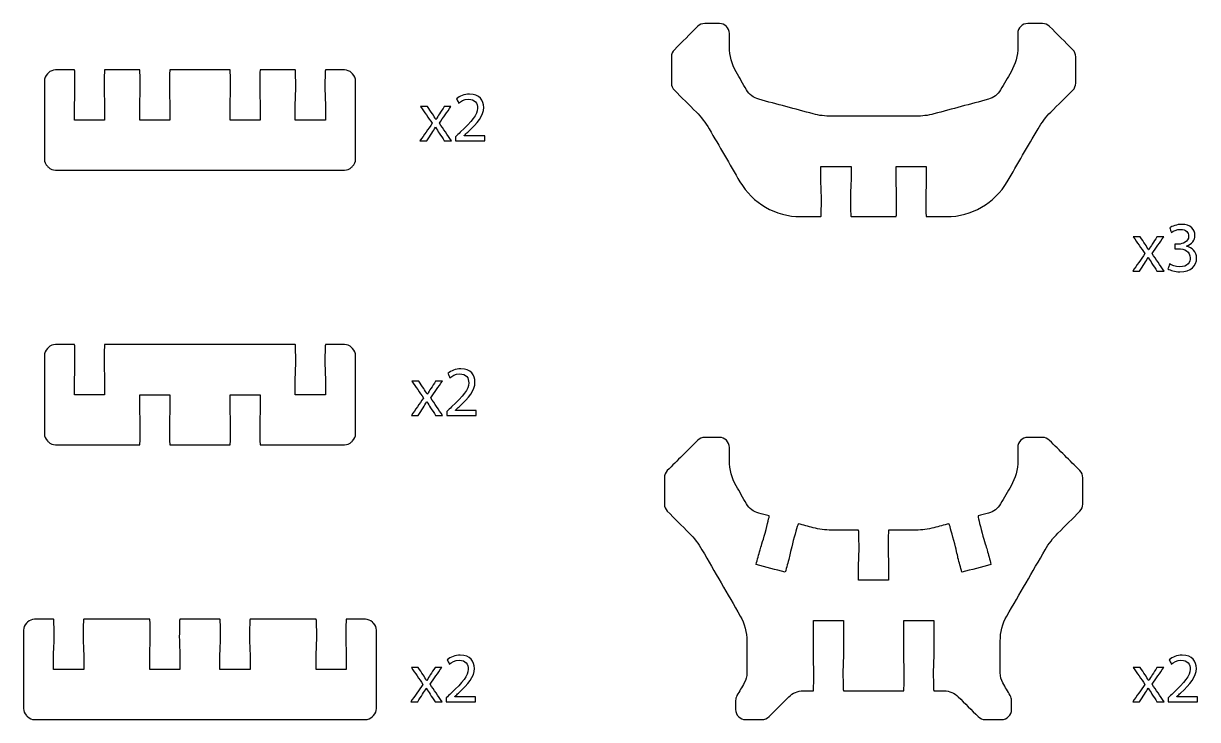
# Model space of a CAD drawing. Extents: x 0 to 600, y 0 to 300.
# Drawn here: x 106.7 to 223.7, y 158.8 to 228.2 of the extents above; entities that cross this region are included whole.
import ezdxf

# ---------------------------------------------------------------- set-up
doc = ezdxf.new("R2010")
doc.units = 0
doc.header["$MEASUREMENT"] = 0
doc.layers.add('DEFAULT', color=18, linetype='CONTINUOUS')

msp = doc.modelspace()

# ---------------------------------------------------------------- linework, layer by layer
at = {"layer": 'DEFAULT', "color": 1}
for points, knots in [([(211.55, 224.88), (211.55, 224.01), (211.55, 223.13), (211.55, 222.26), (211.55, 221.99), (211.45, 221.74), (211.26, 221.55), (210.53, 220.82), (209.8, 220.1), (209.07, 219.37), (208.58, 218.87), (208.15, 218.32), (207.8, 217.71), (206.78, 215.95), (205.75, 214.19), (204.73, 212.43), (203.47, 210.28), (201.17, 208.95), (198.68, 208.95), (198.01, 208.95), (197.33, 208.95), (196.66, 208.95), (196.63, 208.95), (196.61, 209.73), (196.61, 210.7), (196.61, 211.67), (196.66, 212.11), (196.66, 212.45), (196.66, 212.95), (196.66, 213.45), (196.66, 213.95), (195.66, 213.95), (194.66, 213.95), (193.66, 213.95), (193.66, 213.45), (193.66, 212.95), (193.66, 212.45), (193.66, 212.11), (193.71, 211.67), (193.71, 210.7), (193.71, 209.73), (193.69, 208.95), (193.66, 208.95), (192.16, 208.95), (190.66, 208.95), (189.16, 208.95), (189.13, 208.95), (189.11, 209.73), (189.11, 210.7), (189.11, 211.67), (189.16, 212.11), (189.16, 212.45), (189.16, 212.95), (189.16, 213.45), (189.16, 213.95), (188.16, 213.95), (187.16, 213.95), (186.16, 213.95), (186.16, 213.45), (186.16, 212.95), (186.16, 212.45), (186.16, 212.11), (186.21, 211.67), (186.21, 210.7), (186.21, 209.73), (186.19, 208.95), (186.16, 208.95), (185.49, 208.95), (184.81, 208.95), (184.14, 208.95), (181.65, 208.95), (179.34, 210.28), (178.09, 212.43), (177.07, 214.19), (176.04, 215.95), (175.02, 217.71), (174.67, 218.32), (174.24, 218.87), (173.75, 219.37), (173.02, 220.1), (172.29, 220.82), (171.56, 221.55), (171.37, 221.74), (171.27, 221.99), (171.27, 222.26), (171.27, 223.13), (171.27, 224.01), (171.27, 224.88), (171.27, 225.15), (171.37, 225.4), (171.56, 225.59), (172.33, 226.36), (173.11, 227.14), (173.88, 227.91), (174.07, 228.1), (174.32, 228.2), (174.59, 228.2), (175.07, 228.2), (175.56, 228.2), (176.04, 228.2), (176.59, 228.2), (177.04, 227.76), (177.04, 227.21), (177.04, 226.76), (177.04, 226.32), (177.04, 225.88), (177.04, 225), (177.27, 224.14), (177.71, 223.38), (178.06, 222.78), (178.4, 222.18), (178.75, 221.58), (179.02, 221.12), (179.45, 220.78), (179.97, 220.65), (181.77, 220.16), (183.58, 219.68), (185.39, 219.19), (185.98, 219.03), (186.59, 218.96), (187.2, 218.96), (190.01, 218.96), (192.81, 218.96), (195.62, 218.96), (196.23, 218.96), (196.84, 219.03), (197.43, 219.19), (199.24, 219.68), (201.05, 220.16), (202.85, 220.65), (203.37, 220.78), (203.8, 221.12), (204.07, 221.58), (204.41, 222.18), (204.76, 222.78), (205.11, 223.38), (205.55, 224.14), (205.78, 225), (205.78, 225.88), (205.78, 226.32), (205.78, 226.76), (205.78, 227.21), (205.78, 227.76), (206.22, 228.2), (206.78, 228.2), (207.26, 228.2), (207.75, 228.2), (208.23, 228.2), (208.5, 228.2), (208.75, 228.1), (208.94, 227.91), (209.71, 227.14), (210.48, 226.36), (211.26, 225.59), (211.45, 225.4), (211.55, 225.15), (211.55, 224.88)], [1, 1, 1, 1, 8.44, 8.44, 8.44, 9.44, 9.44, 9.44, 18.201056, 18.201056, 18.201056, 19.201056, 19.201056, 19.201056, 36.506881, 36.506881, 36.506881, 37.506881, 37.506881, 37.506881, 43.216881, 43.216881, 43.216881, 44.216881, 44.216881, 44.216881, 45.216881, 45.216881, 45.216881, 49.466881, 49.466881, 49.466881, 57.976881, 57.976881, 57.976881, 62.226881, 62.226881, 62.226881, 63.226881, 63.226881, 63.226881, 64.226881, 64.226881, 64.226881, 76.976881, 76.976881, 76.976881, 77.976881, 77.976881, 77.976881, 78.976881, 78.976881, 78.976881, 83.226881, 83.226881, 83.226881, 91.736881, 91.736881, 91.736881, 95.986881, 95.986881, 95.986881, 96.986881, 96.986881, 96.986881, 97.986881, 97.986881, 97.986881, 103.716881, 103.716881, 103.716881, 104.716881, 104.716881, 104.716881, 122.022707, 122.022707, 122.022707, 123.022707, 123.022707, 123.022707, 131.783763, 131.783763, 131.783763, 132.783763, 132.783763, 132.783763, 140.223763, 140.223763, 140.223763, 141.223763, 141.223763, 141.223763, 150.52222, 150.52222, 150.52222, 151.52222, 151.52222, 151.52222, 155.64222, 155.64222, 155.64222, 156.64222, 156.64222, 156.64222, 160.40222, 160.40222, 160.40222, 161.40222, 161.40222, 161.40222, 167.316271, 167.316271, 167.316271, 168.316271, 168.316271, 168.316271, 184.238545, 184.238545, 184.238545, 185.238545, 185.238545, 185.238545, 209.098545, 209.098545, 209.098545, 210.098545, 210.098545, 210.098545, 226.020818, 226.020818, 226.020818, 227.020818, 227.020818, 227.020818, 232.929871, 232.929871, 232.929871, 233.929871, 233.929871, 233.929871, 237.689871, 237.689871, 237.689871, 238.689871, 238.689871, 238.689871, 242.809871, 242.809871, 242.809871, 243.809871, 243.809871, 243.809871, 253.108328, 253.108328, 253.108328, 254.108328, 254.108328, 254.108328, 254.108328]), ([(139.79, 222.47), (139.79, 219.87), (139.79, 217.28), (139.79, 214.68), (139.79, 214.42), (139.68, 214.16), (139.49, 213.98), (139.46, 213.94), (139.42, 213.91), (139.39, 213.87), (139.2, 213.68), (138.95, 213.58), (138.68, 213.58), (129.08, 213.58), (119.49, 213.58), (109.89, 213.58), (109.63, 213.58), (109.37, 213.68), (109.19, 213.87), (109.15, 213.9), (109.12, 213.94), (109.08, 213.98), (108.89, 214.16), (108.79, 214.42), (108.79, 214.68), (108.79, 217.28), (108.79, 219.87), (108.79, 222.47), (108.79, 222.73), (108.89, 222.99), (109.08, 223.18), (109.11, 223.21), (109.15, 223.25), (109.19, 223.28), (109.37, 223.47), (109.63, 223.57), (109.89, 223.57), (110.52, 223.57), (111.15, 223.57), (111.79, 223.57), (111.81, 223.57), (111.83, 222.79), (111.83, 221.83), (111.83, 220.86), (111.79, 220.41), (111.79, 220.08), (111.79, 219.58), (111.79, 219.08), (111.79, 218.58), (112.79, 218.58), (113.79, 218.58), (114.79, 218.58), (114.79, 219.08), (114.79, 219.58), (114.79, 220.08), (114.79, 220.41), (114.74, 220.86), (114.74, 221.83), (114.74, 222.79), (114.76, 223.57), (114.79, 223.57), (115.95, 223.57), (117.12, 223.57), (118.28, 223.57), (118.31, 223.57), (118.33, 222.79), (118.33, 221.83), (118.33, 220.86), (118.28, 220.41), (118.28, 220.08), (118.28, 219.58), (118.29, 219.08), (118.29, 218.58), (119.29, 218.58), (120.29, 218.58), (121.29, 218.58), (121.29, 219.08), (121.29, 219.58), (121.29, 220.08), (121.29, 220.41), (121.24, 220.86), (121.24, 221.83), (121.24, 222.79), (121.26, 223.57), (121.29, 223.57), (123.28, 223.57), (125.28, 223.57), (127.28, 223.57), (127.31, 223.57), (127.33, 222.79), (127.33, 221.83), (127.33, 220.86), (127.28, 220.41), (127.28, 220.08), (127.28, 219.58), (127.29, 219.08), (127.29, 218.58), (128.29, 218.58), (129.29, 218.58), (130.29, 218.58), (130.29, 219.08), (130.29, 219.58), (130.29, 220.08), (130.29, 220.41), (130.24, 220.86), (130.24, 221.83), (130.24, 222.75), (130.25, 223.5), (130.29, 223.57), (131.45, 223.57), (132.62, 223.57), (133.78, 223.57), (133.81, 223.57), (133.83, 222.79), (133.83, 221.83), (133.83, 220.86), (133.78, 220.41), (133.78, 220.08), (133.78, 219.58), (133.78, 219.08), (133.78, 218.58), (134.79, 218.58), (135.79, 218.58), (136.79, 218.58), (136.79, 219.08), (136.79, 219.58), (136.79, 220.08), (136.79, 220.41), (136.74, 220.86), (136.74, 221.83), (136.74, 222.79), (136.76, 223.57), (136.79, 223.57), (137.42, 223.57), (138.05, 223.57), (138.68, 223.57), (138.95, 223.57), (139.2, 223.47), (139.39, 223.28), (139.42, 223.25), (139.46, 223.21), (139.49, 223.18), (139.68, 222.99), (139.79, 222.73), (139.79, 222.47)], [1, 1, 1, 1, 23.076, 23.076, 23.076, 24.076, 24.076, 24.076, 24.500264, 24.500264, 24.500264, 25.500264, 25.500264, 25.500264, 107.107264, 107.107264, 107.107264, 108.107264, 108.107264, 108.107264, 108.534357, 108.534357, 108.534357, 109.534357, 109.534357, 109.534357, 131.610357, 131.610357, 131.610357, 132.610357, 132.610357, 132.610357, 133.043106, 133.043106, 133.043106, 134.043106, 134.043106, 134.043106, 139.413106, 139.413106, 139.413106, 140.413106, 140.413106, 140.413106, 141.413106, 141.413106, 141.413106, 145.663106, 145.663106, 145.663106, 154.173106, 154.173106, 154.173106, 158.423106, 158.423106, 158.423106, 159.423106, 159.423106, 159.423106, 160.423106, 160.423106, 160.423106, 170.333106, 170.333106, 170.333106, 171.333106, 171.333106, 171.333106, 172.333106, 172.333106, 172.333106, 176.583118, 176.583118, 176.583118, 185.093118, 185.093118, 185.093118, 189.343129, 189.343129, 189.343129, 190.343129, 190.343129, 190.343129, 191.343129, 191.343129, 191.343129, 208.343129, 208.343129, 208.343129, 209.343129, 209.343129, 209.343129, 210.343129, 210.343129, 210.343129, 214.593141, 214.593141, 214.593141, 223.103147, 223.103147, 223.103147, 227.353159, 227.353159, 227.353159, 228.353159, 228.353159, 228.353159, 229.353159, 229.353159, 229.353159, 239.273159, 239.273159, 239.273159, 240.273159, 240.273159, 240.273159, 241.273159, 241.273159, 241.273159, 245.523159, 245.523159, 245.523159, 254.033159, 254.033159, 254.033159, 258.283159, 258.283159, 258.283159, 259.283159, 259.283159, 259.283159, 260.283159, 260.283159, 260.283159, 265.649159, 265.649159, 265.649159, 266.649159, 266.649159, 266.649159, 267.077666, 267.077666, 267.077666, 268.077666, 268.077666, 268.077666, 268.077666]), ([(130.29, 191.2), (129.28, 191.2), (128.28, 191.2), (127.28, 191.2), (127.28, 190.7), (127.29, 190.2), (127.29, 189.7), (127.29, 189.36), (127.34, 188.92), (127.34, 187.95), (127.34, 186.98), (127.31, 186.2), (127.29, 186.2), (125.29, 186.2), (123.29, 186.2), (121.29, 186.2), (121.26, 186.2), (121.24, 186.98), (121.24, 187.95), (121.24, 188.92), (121.29, 189.36), (121.29, 189.7), (121.29, 190.2), (121.29, 190.7), (121.29, 191.2), (120.29, 191.2), (119.28, 191.2), (118.28, 191.2), (118.28, 190.7), (118.29, 190.2), (118.29, 189.7), (118.29, 189.36), (118.34, 188.91), (118.34, 187.95), (118.34, 187.03), (118.32, 186.27), (118.29, 186.2), (115.49, 186.2), (112.69, 186.2), (109.89, 186.2), (109.63, 186.2), (109.37, 186.31), (109.19, 186.49), (109.15, 186.53), (109.12, 186.56), (109.08, 186.6), (108.89, 186.79), (108.79, 187.04), (108.79, 187.3), (108.79, 189.9), (108.79, 192.5), (108.79, 195.09), (108.79, 195.36), (108.89, 195.61), (109.08, 195.8), (109.12, 195.83), (109.15, 195.87), (109.19, 195.9), (109.37, 196.09), (109.63, 196.2), (109.89, 196.2), (110.52, 196.2), (111.15, 196.2), (111.79, 196.2), (111.81, 196.2), (111.83, 195.41), (111.83, 194.45), (111.83, 193.48), (111.79, 193.03), (111.79, 192.7), (111.79, 192.2), (111.79, 191.7), (111.79, 191.2), (112.79, 191.2), (113.79, 191.2), (114.79, 191.2), (114.79, 191.7), (114.79, 192.2), (114.79, 192.7), (114.79, 193.03), (114.74, 193.48), (114.74, 194.45), (114.74, 195.41), (114.76, 196.2), (114.79, 196.2), (121.12, 196.2), (127.45, 196.2), (133.78, 196.2), (133.81, 196.2), (133.83, 195.41), (133.83, 194.45), (133.83, 193.48), (133.78, 193.03), (133.78, 192.7), (133.78, 192.2), (133.78, 191.7), (133.78, 191.2), (134.79, 191.2), (135.79, 191.2), (136.79, 191.2), (136.79, 191.7), (136.79, 192.2), (136.79, 192.7), (136.79, 193.03), (136.74, 193.48), (136.74, 194.45), (136.74, 195.41), (136.76, 196.2), (136.79, 196.2), (137.42, 196.2), (138.05, 196.2), (138.68, 196.2), (138.95, 196.2), (139.2, 196.09), (139.39, 195.9), (139.42, 195.87), (139.46, 195.83), (139.49, 195.8), (139.68, 195.61), (139.79, 195.36), (139.79, 195.09), (139.79, 192.5), (139.79, 189.9), (139.79, 187.3), (139.79, 187.04), (139.68, 186.79), (139.49, 186.6), (139.46, 186.56), (139.42, 186.53), (139.39, 186.49), (139.2, 186.31), (138.95, 186.2), (138.68, 186.2), (135.88, 186.2), (133.09, 186.2), (130.29, 186.2), (130.26, 186.2), (130.24, 186.98), (130.24, 187.95), (130.24, 188.92), (130.29, 189.36), (130.29, 189.7), (130.29, 190.2), (130.29, 190.7), (130.29, 191.2)], [4.250012, 4.250012, 4.250012, 4.250012, 12.760012, 12.760012, 12.760012, 17.010024, 17.010024, 17.010024, 18.010024, 18.010024, 18.010024, 19.010024, 19.010024, 19.010024, 36.010024, 36.010024, 36.010024, 37.010024, 37.010024, 37.010024, 38.010024, 38.010024, 38.010024, 42.260035, 42.260035, 42.260035, 50.770041, 50.770041, 50.770041, 55.020053, 55.020053, 55.020053, 56.020053, 56.020053, 56.020053, 57.020053, 57.020053, 57.020053, 80.820053, 80.820053, 80.820053, 81.820053, 81.820053, 81.820053, 82.244317, 82.244317, 82.244317, 83.244317, 83.244317, 83.244317, 105.324317, 105.324317, 105.324317, 106.324317, 106.324317, 106.324317, 106.748581, 106.748581, 106.748581, 107.748581, 107.748581, 107.748581, 113.118581, 113.118581, 113.118581, 114.118581, 114.118581, 114.118581, 115.118581, 115.118581, 115.118581, 119.368581, 119.368581, 119.368581, 127.878581, 127.878581, 127.878581, 132.128581, 132.128581, 132.128581, 133.128581, 133.128581, 133.128581, 134.128581, 134.128581, 134.128581, 187.978581, 187.978581, 187.978581, 188.978581, 188.978581, 188.978581, 189.978581, 189.978581, 189.978581, 194.228581, 194.228581, 194.228581, 202.738581, 202.738581, 202.738581, 206.988581, 206.988581, 206.988581, 207.988581, 207.988581, 207.988581, 208.988581, 208.988581, 208.988581, 214.358581, 214.358581, 214.358581, 215.358581, 215.358581, 215.358581, 215.782845, 215.782845, 215.782845, 216.782845, 216.782845, 216.782845, 238.862845, 238.862845, 238.862845, 239.862845, 239.862845, 239.862845, 240.287109, 240.287109, 240.287109, 241.287109, 241.287109, 241.287109, 265.077109, 265.077109, 265.077109, 266.077109, 266.077109, 266.077109, 267.077109, 267.077109, 267.077109, 271.327121, 271.327121, 271.327121, 271.327121]), ([(212.26, 182.92), (212.26, 182.04), (212.26, 181.17), (212.26, 180.3), (212.26, 180.03), (212.15, 179.78), (211.97, 179.59), (211.24, 178.86), (210.51, 178.13), (209.78, 177.4), (209.29, 176.91), (208.86, 176.35), (208.51, 175.75), (207.24, 173.54), (205.97, 171.34), (204.69, 169.14), (204.26, 168.38), (204.03, 167.51), (204.03, 166.64), (204.03, 165.58), (204.03, 164.53), (204.03, 163.47), (204.03, 163.12), (204.12, 162.78), (204.29, 162.47), (204.54, 162.05), (204.78, 161.63), (205.02, 161.21), (205.11, 161.05), (205.16, 160.88), (205.16, 160.71), (205.16, 160.41), (205.16, 160.12), (205.16, 159.82), (205.16, 159.27), (204.71, 158.82), (204.16, 158.82), (203.62, 158.82), (203.08, 158.82), (202.54, 158.82), (202.27, 158.82), (202.02, 158.93), (201.83, 159.11), (201.17, 159.77), (200.51, 160.43), (199.85, 161.09), (199.48, 161.47), (198.97, 161.68), (198.44, 161.68), (198.1, 161.68), (197.76, 161.68), (197.41, 161.68), (197.39, 161.68), (197.36, 162.46), (197.36, 163.43), (197.36, 164.4), (197.41, 164.84), (197.41, 165.18), (197.41, 166.35), (197.41, 167.51), (197.41, 168.68), (196.41, 168.68), (195.41, 168.68), (194.41, 168.68), (194.41, 167.51), (194.41, 166.35), (194.41, 165.18), (194.41, 164.84), (194.46, 164.4), (194.46, 163.43), (194.46, 162.46), (194.44, 161.68), (194.41, 161.68), (192.41, 161.68), (190.41, 161.68), (188.41, 161.68), (188.38, 161.68), (188.36, 162.46), (188.36, 163.43), (188.36, 164.4), (188.41, 164.84), (188.41, 165.18), (188.41, 166.35), (188.41, 167.51), (188.41, 168.68), (187.41, 168.68), (186.41, 168.68), (185.41, 168.68), (185.41, 167.51), (185.41, 166.35), (185.41, 165.18), (185.41, 164.84), (185.45, 164.4), (185.45, 163.43), (185.45, 162.46), (185.43, 161.68), (185.41, 161.68), (185.06, 161.68), (184.72, 161.68), (184.38, 161.68), (183.85, 161.68), (183.34, 161.47), (182.97, 161.09), (182.31, 160.43), (181.65, 159.77), (180.99, 159.11), (180.8, 158.93), (180.55, 158.82), (180.28, 158.82), (179.74, 158.82), (179.2, 158.82), (178.66, 158.82), (178.11, 158.82), (177.66, 159.27), (177.66, 159.82), (177.66, 160.12), (177.66, 160.41), (177.66, 160.71), (177.66, 160.88), (177.71, 161.05), (177.8, 161.21), (178.04, 161.63), (178.28, 162.05), (178.53, 162.47), (178.7, 162.78), (178.79, 163.12), (178.79, 163.47), (178.79, 164.53), (178.79, 165.58), (178.79, 166.64), (178.79, 167.51), (178.56, 168.38), (178.13, 169.14), (176.85, 171.34), (175.58, 173.54), (174.31, 175.75), (173.96, 176.35), (173.53, 176.91), (173.04, 177.4), (172.31, 178.13), (171.58, 178.86), (170.85, 179.59), (170.67, 179.78), (170.56, 180.03), (170.56, 180.3), (170.56, 181.17), (170.56, 182.04), (170.56, 182.92), (170.56, 183.18), (170.67, 183.44), (170.85, 183.63), (171.86, 184.63), (172.87, 185.64), (173.88, 186.65), (174.07, 186.84), (174.32, 186.95), (174.59, 186.95), (175.07, 186.95), (175.56, 186.95), (176.04, 186.95), (176.59, 186.95), (177.04, 186.5), (177.04, 185.95), (177.04, 185.5), (177.04, 185.06), (177.04, 184.62), (177.04, 183.75), (177.27, 182.88), (177.71, 182.12), (178.06, 181.52), (178.4, 180.92), (178.75, 180.32), (179.02, 179.86), (179.45, 179.53), (179.96, 179.39), (180.31, 179.3), (180.66, 179.2), (181.01, 179.11), (181.03, 179.1), (180.85, 178.34), (180.6, 177.41), (180.35, 176.48), (180.19, 176.06), (180.1, 175.73), (179.97, 175.25), (179.84, 174.77), (179.71, 174.28), (180.68, 174.02), (181.64, 173.76), (182.61, 173.5), (182.74, 173.99), (182.87, 174.47), (183, 174.95), (183.09, 175.28), (183.15, 175.72), (183.41, 176.66), (183.66, 177.59), (183.87, 178.33), (183.91, 178.33), (184.4, 178.2), (184.9, 178.07), (185.39, 177.94), (185.98, 177.78), (186.59, 177.7), (187.2, 177.7), (188.1, 177.7), (189, 177.7), (189.91, 177.7), (189.94, 177.7), (189.96, 176.92), (189.96, 175.95), (189.96, 174.98), (189.91, 174.53), (189.91, 174.2), (189.91, 173.7), (189.91, 173.2), (189.91, 172.7), (190.91, 172.7), (191.91, 172.7), (192.91, 172.7), (192.91, 173.2), (192.91, 173.7), (192.91, 174.2), (192.91, 174.53), (192.86, 174.98), (192.86, 175.95), (192.86, 176.92), (192.88, 177.7), (192.91, 177.7), (193.82, 177.7), (194.72, 177.7), (195.62, 177.7), (196.23, 177.7), (196.84, 177.78), (197.43, 177.94), (197.92, 178.07), (198.42, 178.2), (198.92, 178.33), (198.95, 178.33), (199.17, 177.59), (199.41, 176.66), (199.66, 175.72), (199.74, 175.28), (199.82, 174.95), (199.95, 174.47), (200.08, 173.99), (200.21, 173.5), (201.17, 173.76), (202.14, 174.02), (203.11, 174.28), (202.98, 174.77), (202.85, 175.25), (202.72, 175.73), (202.64, 176.06), (202.47, 176.48), (202.22, 177.41), (201.97, 178.34), (201.79, 179.1), (201.82, 179.11), (202.16, 179.2), (202.51, 179.3), (202.86, 179.39), (203.37, 179.53), (203.8, 179.86), (204.07, 180.32), (204.42, 180.92), (204.76, 181.52), (205.11, 182.12), (205.55, 182.88), (205.78, 183.75), (205.78, 184.62), (205.78, 185.06), (205.78, 185.5), (205.78, 185.95), (205.78, 186.5), (206.23, 186.95), (206.78, 186.95), (207.26, 186.95), (207.75, 186.95), (208.23, 186.95), (208.5, 186.95), (208.75, 186.84), (208.94, 186.65), (209.95, 185.64), (210.96, 184.63), (211.97, 183.63), (212.15, 183.44), (212.26, 183.18), (212.26, 182.92)], [1, 1, 1, 1, 8.432, 8.432, 8.432, 9.432, 9.432, 9.432, 18.195881, 18.195881, 18.195881, 19.195881, 19.195881, 19.195881, 40.824502, 40.824502, 40.824502, 41.824502, 41.824502, 41.824502, 50.799502, 50.799502, 50.799502, 51.799502, 51.799502, 51.799502, 55.941435, 55.941435, 55.941435, 56.941435, 56.941435, 56.941435, 59.447435, 59.447435, 59.447435, 60.447435, 60.447435, 60.447435, 65.038435, 65.038435, 65.038435, 66.038435, 66.038435, 66.038435, 73.972173, 73.972173, 73.972173, 74.972173, 74.972173, 74.972173, 77.874173, 77.874173, 77.874173, 78.874173, 78.874173, 78.874173, 79.874173, 79.874173, 79.874173, 89.794173, 89.794173, 89.794173, 98.304173, 98.304173, 98.304173, 108.224173, 108.224173, 108.224173, 109.224173, 109.224173, 109.224173, 110.224173, 110.224173, 110.224173, 127.244173, 127.244173, 127.244173, 128.244173, 128.244173, 128.244173, 129.244173, 129.244173, 129.244173, 139.164173, 139.164173, 139.164173, 147.674173, 147.674173, 147.674173, 157.594173, 157.594173, 157.594173, 158.594173, 158.594173, 158.594173, 159.594173, 159.594173, 159.594173, 162.496173, 162.496173, 162.496173, 163.496173, 163.496173, 163.496173, 171.429204, 171.429204, 171.429204, 172.429204, 172.429204, 172.429204, 177.021204, 177.021204, 177.021204, 178.021204, 178.021204, 178.021204, 180.527204, 180.527204, 180.527204, 181.527204, 181.527204, 181.527204, 185.668638, 185.668638, 185.668638, 186.668638, 186.668638, 186.668638, 195.643638, 195.643638, 195.643638, 196.643638, 196.643638, 196.643638, 218.272258, 218.272258, 218.272258, 219.272258, 219.272258, 219.272258, 228.03614, 228.03614, 228.03614, 229.03614, 229.03614, 229.03614, 236.46814, 236.46814, 236.46814, 237.46814, 237.46814, 237.46814, 249.602092, 249.602092, 249.602092, 250.602092, 250.602092, 250.602092, 254.723092, 254.723092, 254.723092, 255.723092, 255.723092, 255.723092, 259.471092, 259.471092, 259.471092, 260.471092, 260.471092, 260.471092, 266.36875, 266.36875, 266.36875, 267.36875, 267.36875, 267.36875, 270.426114, 270.426114, 270.426114, 271.426114, 271.426114, 271.426114, 272.426114, 272.426114, 272.426114, 276.671111, 276.671111, 276.671111, 285.183014, 285.183014, 285.183014, 289.437671, 289.437671, 289.437671, 290.437671, 290.437671, 290.437671, 291.437671, 291.437671, 291.437671, 295.796615, 295.796615, 295.796615, 296.796615, 296.796615, 296.796615, 304.468615, 304.468615, 304.468615, 305.468615, 305.468615, 305.468615, 306.468615, 306.468615, 306.468615, 310.718615, 310.718615, 310.718615, 319.228615, 319.228615, 319.228615, 323.478615, 323.478615, 323.478615, 324.478615, 324.478615, 324.478615, 325.478615, 325.478615, 325.478615, 333.154615, 333.154615, 333.154615, 334.154615, 334.154615, 334.154615, 338.526635, 338.526635, 338.526635, 339.526635, 339.526635, 339.526635, 340.526635, 340.526635, 340.526635, 344.781291, 344.781291, 344.781291, 353.293195, 353.293195, 353.293195, 357.538192, 357.538192, 357.538192, 358.538192, 358.538192, 358.538192, 359.538192, 359.538192, 359.538192, 362.586604, 362.586604, 362.586604, 363.586604, 363.586604, 363.586604, 369.486494, 369.486494, 369.486494, 370.486494, 370.486494, 370.486494, 374.234494, 374.234494, 374.234494, 375.234494, 375.234494, 375.234494, 379.355494, 379.355494, 379.355494, 380.355494, 380.355494, 380.355494, 392.489446, 392.489446, 392.489446, 393.489446, 393.489446, 393.489446, 393.489446]), ([(107.8, 158.82), (107.54, 158.82), (107.29, 158.93), (107.1, 159.11), (107.06, 159.15), (107.03, 159.19), (106.99, 159.22), (106.81, 159.41), (106.7, 159.66), (106.7, 159.93), (106.7, 162.52), (106.7, 165.12), (106.7, 167.72), (106.7, 167.98), (106.81, 168.23), (106.99, 168.42), (107.03, 168.46), (107.06, 168.49), (107.1, 168.53), (107.29, 168.71), (107.54, 168.82), (107.8, 168.82), (108.44, 168.82), (109.07, 168.82), (109.7, 168.82), (109.73, 168.82), (109.75, 168.04), (109.75, 167.07), (109.75, 166.1), (109.7, 165.66), (109.7, 165.32), (109.7, 164.82), (109.7, 164.32), (109.7, 163.82), (110.7, 163.82), (111.7, 163.82), (112.7, 163.82), (112.7, 164.32), (112.7, 164.82), (112.7, 165.32), (112.7, 165.66), (112.65, 166.1), (112.65, 167.07), (112.65, 168.04), (112.67, 168.82), (112.7, 168.82), (114.89, 168.82), (117.09, 168.82), (119.28, 168.82), (119.31, 168.82), (119.33, 168.04), (119.33, 167.07), (119.33, 166.1), (119.28, 165.66), (119.28, 165.32), (119.28, 164.82), (119.28, 164.32), (119.28, 163.82), (120.28, 163.82), (121.29, 163.82), (122.29, 163.82), (122.28, 164.32), (122.28, 164.82), (122.28, 165.32), (122.28, 165.66), (122.23, 166.1), (122.23, 167.07), (122.23, 168.04), (122.25, 168.82), (122.28, 168.82), (123.61, 168.82), (124.95, 168.82), (126.28, 168.82), (126.31, 168.82), (126.33, 168.04), (126.33, 167.07), (126.33, 166.1), (126.28, 165.66), (126.28, 165.32), (126.28, 164.82), (126.28, 164.32), (126.28, 163.82), (127.28, 163.82), (128.28, 163.82), (129.29, 163.82), (129.28, 164.32), (129.28, 164.82), (129.28, 165.32), (129.28, 165.66), (129.23, 166.11), (129.23, 167.07), (129.23, 167.99), (129.25, 168.75), (129.28, 168.82), (131.48, 168.82), (133.67, 168.82), (135.87, 168.82), (135.9, 168.82), (135.92, 168.04), (135.92, 167.07), (135.92, 166.1), (135.87, 165.66), (135.87, 165.32), (135.87, 164.82), (135.87, 164.32), (135.87, 163.82), (136.87, 163.82), (137.87, 163.82), (138.87, 163.82), (138.87, 164.32), (138.87, 164.82), (138.87, 165.32), (138.87, 165.66), (138.82, 166.1), (138.82, 167.07), (138.82, 168.04), (138.85, 168.82), (138.87, 168.82), (139.5, 168.82), (140.14, 168.82), (140.77, 168.82), (141.03, 168.82), (141.29, 168.71), (141.47, 168.53), (141.51, 168.49), (141.54, 168.46), (141.58, 168.42), (141.77, 168.23), (141.87, 167.98), (141.87, 167.72), (141.87, 165.12), (141.87, 162.52), (141.87, 159.93), (141.87, 159.66), (141.77, 159.41), (141.58, 159.22), (141.54, 159.19), (141.51, 159.15), (141.47, 159.11), (141.29, 158.93), (141.03, 158.82), (140.77, 158.82), (129.78, 158.82), (118.79, 158.82), (107.8, 158.82)], [93.439, 93.439, 93.439, 93.439, 94.439, 94.439, 94.439, 94.863264, 94.863264, 94.863264, 95.863264, 95.863264, 95.863264, 117.943264, 117.943264, 117.943264, 118.943264, 118.943264, 118.943264, 119.367528, 119.367528, 119.367528, 120.367528, 120.367528, 120.367528, 125.737528, 125.737528, 125.737528, 126.737528, 126.737528, 126.737528, 127.737528, 127.737528, 127.737528, 131.987528, 131.987528, 131.987528, 140.497528, 140.497528, 140.497528, 144.747528, 144.747528, 144.747528, 145.747528, 145.747528, 145.747528, 146.747528, 146.747528, 146.747528, 165.397528, 165.397528, 165.397528, 166.397528, 166.397528, 166.397528, 167.397528, 167.397528, 167.397528, 171.64754, 171.64754, 171.64754, 180.15754, 180.15754, 180.15754, 184.407552, 184.407552, 184.407552, 185.407552, 185.407552, 185.407552, 186.407552, 186.407552, 186.407552, 197.737552, 197.737552, 197.737552, 198.737552, 198.737552, 198.737552, 199.737552, 199.737552, 199.737552, 203.987563, 203.987563, 203.987563, 212.497569, 212.497569, 212.497569, 216.747581, 216.747581, 216.747581, 217.747581, 217.747581, 217.747581, 218.747581, 218.747581, 218.747581, 237.426581, 237.426581, 237.426581, 238.426581, 238.426581, 238.426581, 239.426581, 239.426581, 239.426581, 243.676581, 243.676581, 243.676581, 252.186581, 252.186581, 252.186581, 256.436581, 256.436581, 256.436581, 257.436581, 257.436581, 257.436581, 258.436581, 258.436581, 258.436581, 263.806581, 263.806581, 263.806581, 264.806581, 264.806581, 264.806581, 265.230845, 265.230845, 265.230845, 266.230845, 266.230845, 266.230845, 288.310845, 288.310845, 288.310845, 289.310845, 289.310845, 289.310845, 289.735109, 289.735109, 289.735109, 290.735109, 290.735109, 290.735109, 384.174109, 384.174109, 384.174109, 384.174109])]:
    msp.add_open_spline(points, degree=3, knots=knots, dxfattribs=at)
at = {"layer": 'DEFAULT', "color": 18}
for points, knots in [([(149.74, 216.51), (149.74, 216.63), (149.74, 216.76), (149.74, 216.89), (149.9, 217.04), (150.07, 217.2), (150.23, 217.36), (151.4, 218.47), (151.93, 219.07), (151.94, 219.76), (151.94, 220.22), (151.71, 220.66), (151.03, 220.66), (150.61, 220.66), (150.26, 220.44), (150.05, 220.27), (149.99, 220.41), (149.92, 220.56), (149.85, 220.7), (150.17, 220.97), (150.62, 221.17), (151.15, 221.17), (152.14, 221.17), (152.56, 220.49), (152.56, 219.84), (152.56, 218.99), (151.94, 218.31), (150.98, 217.37), (150.85, 217.26), (150.73, 217.15), (150.61, 217.03), (150.61, 217.03), (150.61, 217.03), (150.61, 217.02), (151.3, 217.02), (151.98, 217.02), (152.67, 217.02), (152.67, 216.85), (152.67, 216.68), (152.67, 216.51), (151.69, 216.51), (150.72, 216.51), (149.74, 216.51)], [8.302, 8.302, 8.302, 8.302, 9.382, 9.382, 9.382, 11.306235, 11.306235, 11.306235, 12.306235, 12.306235, 12.306235, 13.306235, 13.306235, 13.306235, 14.306235, 14.306235, 14.306235, 15.666823, 15.666823, 15.666823, 16.666823, 16.666823, 16.666823, 17.666823, 17.666823, 17.666823, 18.666823, 18.666823, 18.666823, 20.083581, 20.083581, 20.083581, 20.123581, 20.123581, 20.123581, 25.965581, 25.965581, 25.965581, 27.425581, 27.425581, 27.425581, 35.727581, 35.727581, 35.727581, 35.727581]), ([(146.96, 219.92), (147.12, 219.68), (147.29, 219.43), (147.45, 219.19), (147.58, 219), (147.68, 218.82), (147.79, 218.63), (147.8, 218.63), (147.81, 218.63), (147.82, 218.63), (147.93, 218.83), (148.04, 219.01), (148.15, 219.19), (148.31, 219.44), (148.47, 219.68), (148.63, 219.92), (148.86, 219.92), (149.08, 219.92), (149.3, 219.92), (148.92, 219.37), (148.53, 218.82), (148.14, 218.27), (148.54, 217.68), (148.94, 217.09), (149.34, 216.51), (149.1, 216.51), (148.87, 216.51), (148.63, 216.51), (148.47, 216.76), (148.3, 217.02), (148.13, 217.27), (148, 217.47), (147.89, 217.66), (147.77, 217.87), (147.76, 217.87), (147.76, 217.87), (147.75, 217.87), (147.64, 217.66), (147.52, 217.48), (147.39, 217.27), (147.23, 217.02), (147.06, 216.76), (146.9, 216.51), (146.67, 216.51), (146.44, 216.51), (146.21, 216.51), (146.62, 217.09), (147.02, 217.67), (147.43, 218.25), (147.04, 218.81), (146.66, 219.36), (146.27, 219.92), (146.5, 219.92), (146.73, 219.92), (146.96, 219.92)], [0, 0, 0, 0, 2.49671, 2.49671, 2.49671, 3.49671, 3.49671, 3.49671, 3.55771, 3.55771, 3.55771, 4.55771, 4.55771, 4.55771, 7.026151, 7.026151, 7.026151, 8.927151, 8.927151, 8.927151, 14.655009, 14.655009, 14.655009, 20.702323, 20.702323, 20.702323, 22.702323, 22.702323, 22.702323, 25.304853, 25.304853, 25.304853, 26.304853, 26.304853, 26.304853, 26.344853, 26.344853, 26.344853, 27.344853, 27.344853, 27.344853, 29.937064, 29.937064, 29.937064, 31.877064, 31.877064, 31.877064, 37.89844, 37.89844, 37.89844, 43.66264, 43.66264, 43.66264, 45.62264, 45.62264, 45.62264, 45.62264]), ([(220.91, 204.23), (221.08, 204.12), (221.49, 203.94), (221.92, 203.94), (222.72, 203.94), (222.97, 204.45), (222.96, 204.83), (222.96, 205.47), (222.38, 205.75), (221.78, 205.75), (221.66, 205.75), (221.55, 205.75), (221.43, 205.75), (221.43, 205.9), (221.43, 206.06), (221.43, 206.21), (221.55, 206.21), (221.66, 206.21), (221.78, 206.21), (222.23, 206.21), (222.8, 206.45), (222.8, 206.99), (222.8, 207.36), (222.57, 207.68), (222, 207.68), (221.63, 207.68), (221.28, 207.52), (221.08, 207.38), (221.02, 207.53), (220.97, 207.68), (220.92, 207.83), (221.16, 208), (221.62, 208.18), (222.12, 208.18), (223.02, 208.18), (223.43, 207.65), (223.43, 207.09), (223.43, 206.62), (223.15, 206.21), (222.58, 206.01), (222.58, 206), (222.58, 206), (222.58, 205.99), (223.15, 205.88), (223.6, 205.46), (223.6, 204.82), (223.6, 204.08), (223.03, 203.44), (221.93, 203.44), (221.42, 203.44), (220.97, 203.6), (220.74, 203.75), (220.8, 203.91), (220.85, 204.07), (220.91, 204.23)], [1.442221, 1.442221, 1.442221, 1.442221, 2.442221, 2.442221, 2.442221, 3.442221, 3.442221, 3.442221, 4.442221, 4.442221, 4.442221, 5.423221, 5.423221, 5.423221, 6.743221, 6.743221, 6.743221, 7.724221, 7.724221, 7.724221, 8.724221, 8.724221, 8.724221, 9.724221, 9.724221, 9.724221, 10.724221, 10.724221, 10.724221, 12.084368, 12.084368, 12.084368, 13.084368, 13.084368, 13.084368, 14.084368, 14.084368, 14.084368, 15.084368, 15.084368, 15.084368, 15.124368, 15.124368, 15.124368, 16.124368, 16.124368, 16.124368, 17.124368, 17.124368, 17.124368, 18.124368, 18.124368, 18.124368, 19.566588, 19.566588, 19.566588, 19.566588]), ([(217.98, 206.93), (218.14, 206.69), (218.31, 206.44), (218.47, 206.2), (218.59, 206.01), (218.7, 205.83), (218.81, 205.64), (218.82, 205.64), (218.83, 205.64), (218.83, 205.64), (218.95, 205.85), (219.06, 206.02), (219.17, 206.21), (219.33, 206.45), (219.49, 206.69), (219.65, 206.93), (219.88, 206.93), (220.1, 206.93), (220.32, 206.93), (219.94, 206.38), (219.55, 205.83), (219.16, 205.28), (219.56, 204.69), (219.96, 204.1), (220.36, 203.52), (220.12, 203.52), (219.89, 203.52), (219.65, 203.52), (219.49, 203.77), (219.32, 204.03), (219.15, 204.29), (219.02, 204.48), (218.91, 204.67), (218.78, 204.88), (218.78, 204.88), (218.78, 204.88), (218.77, 204.88), (218.66, 204.67), (218.54, 204.49), (218.41, 204.29), (218.25, 204.03), (218.08, 203.77), (217.92, 203.52), (217.69, 203.52), (217.46, 203.52), (217.23, 203.52), (217.64, 204.1), (218.04, 204.68), (218.45, 205.26), (218.06, 205.82), (217.67, 206.37), (217.29, 206.93), (217.52, 206.93), (217.75, 206.93), (217.98, 206.93)], [0, 0, 0, 0, 2.49671, 2.49671, 2.49671, 3.49671, 3.49671, 3.49671, 3.55771, 3.55771, 3.55771, 4.55771, 4.55771, 4.55771, 7.026151, 7.026151, 7.026151, 8.927151, 8.927151, 8.927151, 14.655009, 14.655009, 14.655009, 20.702323, 20.702323, 20.702323, 22.702323, 22.702323, 22.702323, 25.304853, 25.304853, 25.304853, 26.304853, 26.304853, 26.304853, 26.344853, 26.344853, 26.344853, 27.344853, 27.344853, 27.344853, 29.937064, 29.937064, 29.937064, 31.877064, 31.877064, 31.877064, 37.89844, 37.89844, 37.89844, 43.66264, 43.66264, 43.66264, 45.62264, 45.62264, 45.62264, 45.62264]), ([(148.88, 189.13), (148.88, 189.25), (148.88, 189.38), (148.88, 189.51), (149.04, 189.67), (149.2, 189.82), (149.36, 189.98), (150.53, 191.1), (151.06, 191.69), (151.07, 192.38), (151.07, 192.85), (150.85, 193.28), (150.16, 193.28), (149.74, 193.28), (149.4, 193.07), (149.19, 192.89), (149.12, 193.03), (149.06, 193.18), (148.99, 193.33), (149.31, 193.6), (149.76, 193.79), (150.29, 193.79), (151.28, 193.79), (151.69, 193.12), (151.69, 192.46), (151.69, 191.61), (151.08, 190.93), (150.11, 190), (149.99, 189.88), (149.87, 189.77), (149.74, 189.66), (149.74, 189.65), (149.74, 189.65), (149.74, 189.64), (150.43, 189.64), (151.12, 189.64), (151.81, 189.64), (151.81, 189.47), (151.81, 189.3), (151.81, 189.13), (150.83, 189.13), (149.85, 189.13), (148.88, 189.13)], [8.302, 8.302, 8.302, 8.302, 9.382, 9.382, 9.382, 11.306235, 11.306235, 11.306235, 12.306235, 12.306235, 12.306235, 13.306235, 13.306235, 13.306235, 14.306235, 14.306235, 14.306235, 15.666823, 15.666823, 15.666823, 16.666823, 16.666823, 16.666823, 17.666823, 17.666823, 17.666823, 18.666823, 18.666823, 18.666823, 20.083581, 20.083581, 20.083581, 20.123581, 20.123581, 20.123581, 25.965581, 25.965581, 25.965581, 27.425581, 27.425581, 27.425581, 35.727581, 35.727581, 35.727581, 35.727581]), ([(146.1, 192.54), (146.26, 192.3), (146.42, 192.05), (146.58, 191.81), (146.71, 191.62), (146.82, 191.44), (146.93, 191.25), (146.94, 191.25), (146.94, 191.25), (146.95, 191.25), (147.06, 191.46), (147.18, 191.63), (147.29, 191.82), (147.45, 192.06), (147.61, 192.3), (147.77, 192.54), (147.99, 192.54), (148.22, 192.54), (148.44, 192.54), (148.05, 191.99), (147.66, 191.44), (147.28, 190.89), (147.67, 190.3), (148.07, 189.72), (148.47, 189.13), (148.24, 189.13), (148, 189.13), (147.77, 189.13), (147.6, 189.38), (147.43, 189.64), (147.27, 189.9), (147.13, 190.09), (147.02, 190.29), (146.9, 190.49), (146.9, 190.49), (146.89, 190.49), (146.89, 190.49), (146.77, 190.29), (146.65, 190.1), (146.53, 189.9), (146.36, 189.64), (146.2, 189.38), (146.03, 189.13), (145.8, 189.13), (145.58, 189.13), (145.35, 189.13), (145.75, 189.71), (146.16, 190.29), (146.56, 190.87), (146.18, 191.43), (145.79, 191.99), (145.4, 192.54), (145.64, 192.54), (145.87, 192.54), (146.1, 192.54)], [0, 0, 0, 0, 2.49671, 2.49671, 2.49671, 3.49671, 3.49671, 3.49671, 3.55771, 3.55771, 3.55771, 4.55771, 4.55771, 4.55771, 7.025316, 7.025316, 7.025316, 8.926316, 8.926316, 8.926316, 14.654175, 14.654175, 14.654175, 20.701488, 20.701488, 20.701488, 22.701488, 22.701488, 22.701488, 25.304018, 25.304018, 25.304018, 26.304018, 26.304018, 26.304018, 26.344018, 26.344018, 26.344018, 27.344018, 27.344018, 27.344018, 29.93623, 29.93623, 29.93623, 31.87623, 31.87623, 31.87623, 37.897605, 37.897605, 37.897605, 43.661805, 43.661805, 43.661805, 45.621805, 45.621805, 45.621805, 45.621805]), ([(148.82, 160.59), (148.82, 160.71), (148.82, 160.84), (148.82, 160.97), (148.98, 161.12), (149.14, 161.28), (149.31, 161.44), (150.48, 162.55), (151.01, 163.15), (151.01, 163.84), (151.01, 164.31), (150.79, 164.74), (150.1, 164.74), (149.69, 164.74), (149.34, 164.52), (149.13, 164.35), (149.06, 164.49), (149, 164.64), (148.93, 164.78), (149.25, 165.05), (149.7, 165.25), (150.23, 165.25), (151.22, 165.25), (151.64, 164.57), (151.64, 163.92), (151.64, 163.07), (151.02, 162.39), (150.05, 161.45), (149.93, 161.34), (149.81, 161.23), (149.69, 161.12), (149.69, 161.11), (149.69, 161.11), (149.69, 161.1), (150.37, 161.1), (151.06, 161.1), (151.75, 161.1), (151.75, 160.93), (151.75, 160.76), (151.75, 160.59), (150.77, 160.59), (149.8, 160.59), (148.82, 160.59)], [8.302, 8.302, 8.302, 8.302, 9.382, 9.382, 9.382, 11.306235, 11.306235, 11.306235, 12.306235, 12.306235, 12.306235, 13.306235, 13.306235, 13.306235, 14.306235, 14.306235, 14.306235, 15.666823, 15.666823, 15.666823, 16.666823, 16.666823, 16.666823, 17.666823, 17.666823, 17.666823, 18.666823, 18.666823, 18.666823, 20.083581, 20.083581, 20.083581, 20.123581, 20.123581, 20.123581, 25.965581, 25.965581, 25.965581, 27.425581, 27.425581, 27.425581, 35.727581, 35.727581, 35.727581, 35.727581]), ([(220.76, 160.59), (220.76, 160.71), (220.76, 160.84), (220.76, 160.97), (220.92, 161.12), (221.08, 161.28), (221.25, 161.44), (222.42, 162.55), (222.95, 163.15), (222.96, 163.84), (222.96, 164.31), (222.73, 164.74), (222.04, 164.74), (221.63, 164.74), (221.28, 164.52), (221.07, 164.35), (221.01, 164.49), (220.94, 164.64), (220.87, 164.78), (221.19, 165.05), (221.64, 165.25), (222.17, 165.25), (223.16, 165.25), (223.58, 164.57), (223.58, 163.92), (223.58, 163.07), (222.96, 162.39), (222, 161.45), (221.87, 161.34), (221.75, 161.23), (221.63, 161.12), (221.63, 161.11), (221.63, 161.11), (221.63, 161.1), (222.32, 161.1), (223, 161.1), (223.69, 161.1), (223.69, 160.93), (223.69, 160.76), (223.69, 160.59), (222.71, 160.59), (221.74, 160.59), (220.76, 160.59)], [8.302, 8.302, 8.302, 8.302, 9.382, 9.382, 9.382, 11.306235, 11.306235, 11.306235, 12.306235, 12.306235, 12.306235, 13.306235, 13.306235, 13.306235, 14.306235, 14.306235, 14.306235, 15.666823, 15.666823, 15.666823, 16.666823, 16.666823, 16.666823, 17.666823, 17.666823, 17.666823, 18.666823, 18.666823, 18.666823, 20.083581, 20.083581, 20.083581, 20.123581, 20.123581, 20.123581, 25.965581, 25.965581, 25.965581, 27.425581, 27.425581, 27.425581, 35.727581, 35.727581, 35.727581, 35.727581]), ([(146.04, 164), (146.2, 163.76), (146.36, 163.51), (146.53, 163.27), (146.65, 163.08), (146.76, 162.9), (146.87, 162.71), (146.88, 162.71), (146.89, 162.71), (146.89, 162.71), (147.01, 162.91), (147.12, 163.09), (147.23, 163.27), (147.39, 163.52), (147.55, 163.76), (147.71, 164), (147.94, 164), (148.16, 164), (148.38, 164), (147.99, 163.45), (147.61, 162.9), (147.22, 162.35), (147.62, 161.76), (148.02, 161.17), (148.42, 160.59), (148.18, 160.59), (147.95, 160.59), (147.71, 160.59), (147.55, 160.84), (147.38, 161.1), (147.21, 161.36), (147.08, 161.55), (146.96, 161.74), (146.84, 161.95), (146.84, 161.95), (146.83, 161.95), (146.83, 161.95), (146.72, 161.74), (146.6, 161.56), (146.47, 161.36), (146.31, 161.1), (146.14, 160.84), (145.98, 160.59), (145.75, 160.59), (145.52, 160.59), (145.29, 160.59), (145.7, 161.17), (146.1, 161.75), (146.51, 162.33), (146.12, 162.89), (145.73, 163.44), (145.35, 164), (145.58, 164), (145.81, 164), (146.04, 164)], [0, 0, 0, 0, 2.49671, 2.49671, 2.49671, 3.49671, 3.49671, 3.49671, 3.55771, 3.55771, 3.55771, 4.55771, 4.55771, 4.55771, 7.026151, 7.026151, 7.026151, 8.927151, 8.927151, 8.927151, 14.655009, 14.655009, 14.655009, 20.702323, 20.702323, 20.702323, 22.702323, 22.702323, 22.702323, 25.304853, 25.304853, 25.304853, 26.304853, 26.304853, 26.304853, 26.344853, 26.344853, 26.344853, 27.344853, 27.344853, 27.344853, 29.937064, 29.937064, 29.937064, 31.877064, 31.877064, 31.877064, 37.89844, 37.89844, 37.89844, 43.66264, 43.66264, 43.66264, 45.62264, 45.62264, 45.62264, 45.62264]), ([(217.98, 164), (218.14, 163.76), (218.31, 163.51), (218.47, 163.27), (218.59, 163.08), (218.7, 162.9), (218.81, 162.71), (218.82, 162.71), (218.83, 162.71), (218.83, 162.71), (218.95, 162.91), (219.06, 163.09), (219.17, 163.27), (219.33, 163.52), (219.49, 163.76), (219.65, 164), (219.88, 164), (220.1, 164), (220.32, 164), (219.94, 163.45), (219.55, 162.9), (219.16, 162.35), (219.56, 161.76), (219.96, 161.17), (220.36, 160.59), (220.12, 160.59), (219.89, 160.59), (219.65, 160.59), (219.49, 160.84), (219.32, 161.1), (219.15, 161.36), (219.02, 161.55), (218.91, 161.74), (218.78, 161.95), (218.78, 161.95), (218.78, 161.95), (218.77, 161.95), (218.66, 161.74), (218.54, 161.56), (218.41, 161.36), (218.25, 161.1), (218.08, 160.84), (217.92, 160.59), (217.69, 160.59), (217.46, 160.59), (217.23, 160.59), (217.64, 161.17), (218.04, 161.75), (218.45, 162.33), (218.06, 162.89), (217.67, 163.44), (217.29, 164), (217.52, 164), (217.75, 164), (217.98, 164)], [0, 0, 0, 0, 2.49671, 2.49671, 2.49671, 3.49671, 3.49671, 3.49671, 3.55771, 3.55771, 3.55771, 4.55771, 4.55771, 4.55771, 7.026151, 7.026151, 7.026151, 8.927151, 8.927151, 8.927151, 14.655009, 14.655009, 14.655009, 20.702323, 20.702323, 20.702323, 22.702323, 22.702323, 22.702323, 25.304853, 25.304853, 25.304853, 26.304853, 26.304853, 26.304853, 26.344853, 26.344853, 26.344853, 27.344853, 27.344853, 27.344853, 29.937064, 29.937064, 29.937064, 31.877064, 31.877064, 31.877064, 37.89844, 37.89844, 37.89844, 43.66264, 43.66264, 43.66264, 45.62264, 45.62264, 45.62264, 45.62264])]:
    msp.add_open_spline(points, degree=3, knots=knots, dxfattribs=at)

doc.saveas('drawing.dxf')
